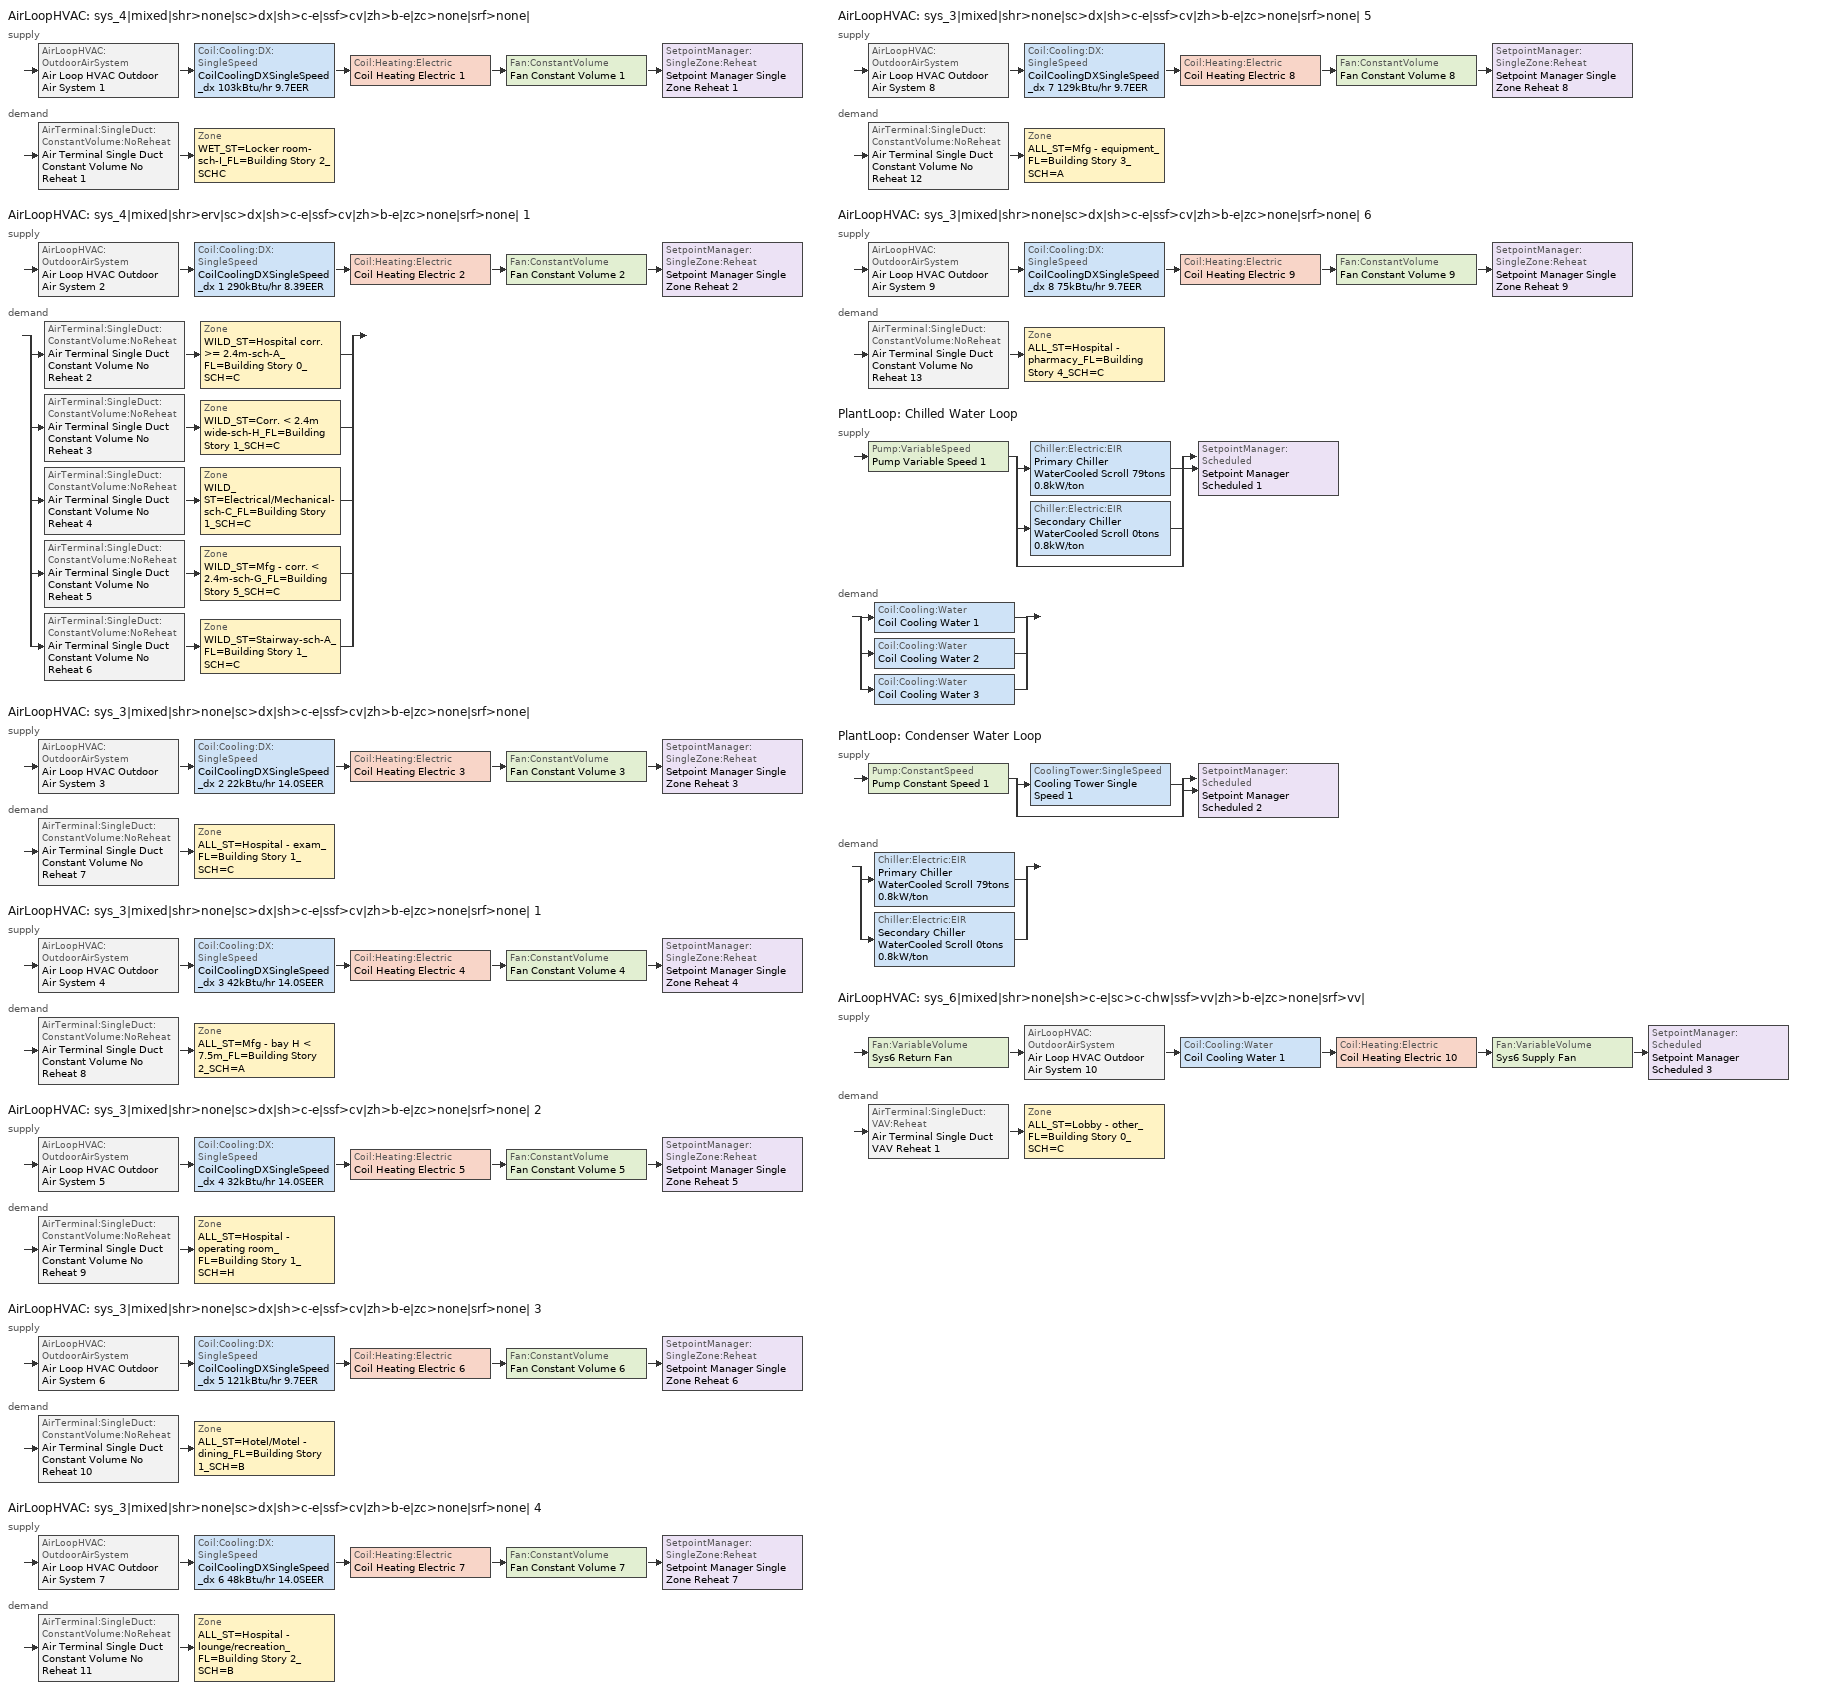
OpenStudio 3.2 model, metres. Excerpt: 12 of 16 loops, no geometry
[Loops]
AirLoopHVAC 'sys_4|mixed|shr>none|sc>dx|sh>c-e|ssf>cv|zh>b-e|zc>none|srf>none|'
 supply: AirLoopHVAC:OutdoorAirSystem 'Air Loop HVAC Outdoor Air System 1' > Coil:Cooling:DX:SingleSpeed 'CoilCoolingDXSingleSpeed_dx 103kBtu/hr 9.7EER' > Coil:Heating:Electric 'Coil Heating Electric 1' > Fan:ConstantVolume 'Fan Constant Volume 1' > SetpointManager:SingleZone:Reheat 'Setpoint Manager Single Zone Reheat 1'
 demand: AirTerminal:SingleDuct:ConstantVolume:NoReheat 'Air Terminal Single Duct Constant Volume No Reheat 1' > Zone 'WET_ST=Locker room-sch-I_FL=Building Story 2_SCHC'
AirLoopHVAC 'sys_4|mixed|shr>erv|sc>dx|sh>c-e|ssf>cv|zh>b-e|zc>none|srf>none| 1'
 supply: AirLoopHVAC:OutdoorAirSystem 'Air Loop HVAC Outdoor Air System 2' > Coil:Cooling:DX:SingleSpeed 'CoilCoolingDXSingleSpeed_dx 1 290kBtu/hr 8.39EER' > Coil:Heating:Electric 'Coil Heating Electric 2' > Fan:ConstantVolume 'Fan Constant Volume 2' > SetpointManager:SingleZone:Reheat 'Setpoint Manager Single Zone Reheat 2'
 demand: split
  | AirTerminal:SingleDuct:ConstantVolume:NoReheat 'Air Terminal Single Duct Constant Volume No Reheat 2' > Zone 'WILD_ST=Hospital corr. >= 2.4m-sch-A_FL=Building Story 0_SCH=C'
  | AirTerminal:SingleDuct:ConstantVolume:NoReheat 'Air Terminal Single Duct Constant Volume No Reheat 3' > Zone 'WILD_ST=Corr. < 2.4m wide-sch-H_FL=Building Story 1_SCH=C'
  | AirTerminal:SingleDuct:ConstantVolume:NoReheat 'Air Terminal Single Duct Constant Volume No Reheat 4' > Zone 'WILD_ST=Electrical/Mechanical-sch-C_FL=Building Story 1_SCH=C'
  | AirTerminal:SingleDuct:ConstantVolume:NoReheat 'Air Terminal Single Duct Constant Volume No Reheat 5' > Zone 'WILD_ST=Mfg - corr. < 2.4m-sch-G_FL=Building Story 5_SCH=C'
  | AirTerminal:SingleDuct:ConstantVolume:NoReheat 'Air Terminal Single Duct Constant Volume No Reheat 6' > Zone 'WILD_ST=Stairway-sch-A_FL=Building Story 1_SCH=C'
AirLoopHVAC 'sys_3|mixed|shr>none|sc>dx|sh>c-e|ssf>cv|zh>b-e|zc>none|srf>none|'
 supply: AirLoopHVAC:OutdoorAirSystem 'Air Loop HVAC Outdoor Air System 3' > Coil:Cooling:DX:SingleSpeed 'CoilCoolingDXSingleSpeed_dx 2 22kBtu/hr 14.0SEER' > Coil:Heating:Electric 'Coil Heating Electric 3' > Fan:ConstantVolume 'Fan Constant Volume 3' > SetpointManager:SingleZone:Reheat 'Setpoint Manager Single Zone Reheat 3'
 demand: AirTerminal:SingleDuct:ConstantVolume:NoReheat 'Air Terminal Single Duct Constant Volume No Reheat 7' > Zone 'ALL_ST=Hospital - exam_FL=Building Story 1_SCH=C'
AirLoopHVAC 'sys_3|mixed|shr>none|sc>dx|sh>c-e|ssf>cv|zh>b-e|zc>none|srf>none| 1'
 supply: AirLoopHVAC:OutdoorAirSystem 'Air Loop HVAC Outdoor Air System 4' > Coil:Cooling:DX:SingleSpeed 'CoilCoolingDXSingleSpeed_dx 3 42kBtu/hr 14.0SEER' > Coil:Heating:Electric 'Coil Heating Electric 4' > Fan:ConstantVolume 'Fan Constant Volume 4' > SetpointManager:SingleZone:Reheat 'Setpoint Manager Single Zone Reheat 4'
 demand: AirTerminal:SingleDuct:ConstantVolume:NoReheat 'Air Terminal Single Duct Constant Volume No Reheat 8' > Zone 'ALL_ST=Mfg - bay H < 7.5m_FL=Building Story 2_SCH=A'
AirLoopHVAC 'sys_3|mixed|shr>none|sc>dx|sh>c-e|ssf>cv|zh>b-e|zc>none|srf>none| 2'
 supply: AirLoopHVAC:OutdoorAirSystem 'Air Loop HVAC Outdoor Air System 5' > Coil:Cooling:DX:SingleSpeed 'CoilCoolingDXSingleSpeed_dx 4 32kBtu/hr 14.0SEER' > Coil:Heating:Electric 'Coil Heating Electric 5' > Fan:ConstantVolume 'Fan Constant Volume 5' > SetpointManager:SingleZone:Reheat 'Setpoint Manager Single Zone Reheat 5'
 demand: AirTerminal:SingleDuct:ConstantVolume:NoReheat 'Air Terminal Single Duct Constant Volume No Reheat 9' > Zone 'ALL_ST=Hospital - operating room_FL=Building Story 1_SCH=H'
AirLoopHVAC 'sys_3|mixed|shr>none|sc>dx|sh>c-e|ssf>cv|zh>b-e|zc>none|srf>none| 3'
 supply: AirLoopHVAC:OutdoorAirSystem 'Air Loop HVAC Outdoor Air System 6' > Coil:Cooling:DX:SingleSpeed 'CoilCoolingDXSingleSpeed_dx 5 121kBtu/hr 9.7EER' > Coil:Heating:Electric 'Coil Heating Electric 6' > Fan:ConstantVolume 'Fan Constant Volume 6' > SetpointManager:SingleZone:Reheat 'Setpoint Manager Single Zone Reheat 6'
 demand: AirTerminal:SingleDuct:ConstantVolume:NoReheat 'Air Terminal Single Duct Constant Volume No Reheat 10' > Zone 'ALL_ST=Hotel/Motel - dining_FL=Building Story 1_SCH=B'
AirLoopHVAC 'sys_3|mixed|shr>none|sc>dx|sh>c-e|ssf>cv|zh>b-e|zc>none|srf>none| 4'
 supply: AirLoopHVAC:OutdoorAirSystem 'Air Loop HVAC Outdoor Air System 7' > Coil:Cooling:DX:SingleSpeed 'CoilCoolingDXSingleSpeed_dx 6 48kBtu/hr 14.0SEER' > Coil:Heating:Electric 'Coil Heating Electric 7' > Fan:ConstantVolume 'Fan Constant Volume 7' > SetpointManager:SingleZone:Reheat 'Setpoint Manager Single Zone Reheat 7'
 demand: AirTerminal:SingleDuct:ConstantVolume:NoReheat 'Air Terminal Single Duct Constant Volume No Reheat 11' > Zone 'ALL_ST=Hospital - lounge/recreation_FL=Building Story 2_SCH=B'
AirLoopHVAC 'sys_3|mixed|shr>none|sc>dx|sh>c-e|ssf>cv|zh>b-e|zc>none|srf>none| 5'
 supply: AirLoopHVAC:OutdoorAirSystem 'Air Loop HVAC Outdoor Air System 8' > Coil:Cooling:DX:SingleSpeed 'CoilCoolingDXSingleSpeed_dx 7 129kBtu/hr 9.7EER' > Coil:Heating:Electric 'Coil Heating Electric 8' > Fan:ConstantVolume 'Fan Constant Volume 8' > SetpointManager:SingleZone:Reheat 'Setpoint Manager Single Zone Reheat 8'
 demand: AirTerminal:SingleDuct:ConstantVolume:NoReheat 'Air Terminal Single Duct Constant Volume No Reheat 12' > Zone 'ALL_ST=Mfg - equipment_FL=Building Story 3_SCH=A'
AirLoopHVAC 'sys_3|mixed|shr>none|sc>dx|sh>c-e|ssf>cv|zh>b-e|zc>none|srf>none| 6'
 supply: AirLoopHVAC:OutdoorAirSystem 'Air Loop HVAC Outdoor Air System 9' > Coil:Cooling:DX:SingleSpeed 'CoilCoolingDXSingleSpeed_dx 8 75kBtu/hr 9.7EER' > Coil:Heating:Electric 'Coil Heating Electric 9' > Fan:ConstantVolume 'Fan Constant Volume 9' > SetpointManager:SingleZone:Reheat 'Setpoint Manager Single Zone Reheat 9'
 demand: AirTerminal:SingleDuct:ConstantVolume:NoReheat 'Air Terminal Single Duct Constant Volume No Reheat 13' > Zone 'ALL_ST=Hospital - pharmacy_FL=Building Story 4_SCH=C'
PlantLoop 'Chilled Water Loop'
 supply: Pump:VariableSpeed 'Pump Variable Speed 1' > split
  | Chiller:Electric:EIR 'Primary Chiller WaterCooled Scroll 79tons 0.8kW/ton'
  | Chiller:Electric:EIR 'Secondary Chiller WaterCooled Scroll 0tons 0.8kW/ton'
  | bypass
  join > SetpointManager:Scheduled 'Setpoint Manager Scheduled 1'
 demand: split
  | Coil:Cooling:Water 'Coil Cooling Water 1'
  | Coil:Cooling:Water 'Coil Cooling Water 2'
  | Coil:Cooling:Water 'Coil Cooling Water 3'
PlantLoop 'Condenser Water Loop'
 supply: Pump:ConstantSpeed 'Pump Constant Speed 1' > split
  | CoolingTower:SingleSpeed 'Cooling Tower Single Speed 1'
  | bypass
  join > SetpointManager:Scheduled 'Setpoint Manager Scheduled 2'
 demand: split
  | Chiller:Electric:EIR 'Primary Chiller WaterCooled Scroll 79tons 0.8kW/ton'
  | Chiller:Electric:EIR 'Secondary Chiller WaterCooled Scroll 0tons 0.8kW/ton'
AirLoopHVAC 'sys_6|mixed|shr>none|sh>c-e|sc>c-chw|ssf>vv|zh>b-e|zc>none|srf>vv|'
 supply: Fan:VariableVolume 'Sys6 Return Fan' > AirLoopHVAC:OutdoorAirSystem 'Air Loop HVAC Outdoor Air System 10' > Coil:Cooling:Water 'Coil Cooling Water 1' > Coil:Heating:Electric 'Coil Heating Electric 10' > Fan:VariableVolume 'Sys6 Supply Fan' > SetpointManager:Scheduled 'Setpoint Manager Scheduled 3'
 demand: AirTerminal:SingleDuct:VAV:Reheat 'Air Terminal Single Duct VAV Reheat 1' > Zone 'ALL_ST=Lobby - other_FL=Building Story 0_SCH=C'
[Sizing:Zone] Zone Cooling Design Supply Air Temperature Input Method=TemperatureDifference; Zone Cooling Design Supply Air Temperature {C}=14; Zone Cooling Design Supply Air Temperature Difference {deltaC}=11; Zone Heating Design Supply Air Temperature Input Method=TemperatureDifference; Zone Heating Design Supply Air Temperature {C}=40; Zone Heating Design Supply Air Temperature Difference {deltaC}=21; Zone Cooling Design Supply Air Humidity Ratio {kg-H2O/kg-air}=0.0085; Zone Heating Design Supply Air Humidity Ratio {kg-H2O/kg-air}=0.008; Zone Heating Sizing Factor=1.3; Zone Cooling Sizing Factor=1.1; Cooling Design Air Flow Method=DesignDay; Heating Design Air Flow Method=DesignDay; Account for Dedicated Outdoor Air System=No; Dedicated Outdoor Air System Control Strategy=NeutralSupplyAir; Dedicated Outdoor Air Low Setpoint Temperature for Design {C}=autosize; Dedicated Outdoor Air High Setpoint Temperature for Design {C}=autosize
WET_ST=Locker room-sch-I_FL=Building Story 2_SCHC; ALL_ST=Hospital - exam_FL=Building Story 1_SCH=C; ALL_ST=Mfg - bay H < 7.5m_FL=Building Story 2_SCH=A; ALL_ST=Hospital - operating room_FL=Building Story 1_SCH=H; ALL_ST=Lobby - other_FL=Building Story 0_SCH=C; ALL_ST=Hotel/Motel - dining_FL=Building Story 1_SCH=B; ALL_ST=Hospital - lounge/recreation_FL=Building Story 2_SCH=B; ALL_ST=Mfg - equipment_FL=Building Story 3_SCH=A; ALL_ST=Hospital - pharmacy_FL=Building Story 4_SCH=C; WILD_ST=Hospital corr. >= 2.4m-sch-A_FL=Building Story 0_SCH=C; WILD_ST=Corr. < 2.4m wide-sch-H_FL=Building Story 1_SCH=C; WILD_ST=Electrical/Mechanical-sch-C_FL=Building Story 1_SCH=C; WILD_ST=Mfg - corr. < 2.4m-sch-G_FL=Building Story 5_SCH=C; WILD_ST=Stairway-sch-A_FL=Building Story 1_SCH=C
[Zone equipment]
WET_ST=Locker room-sch-I_FL=Building Story 2_SCHC: Zone HVAC Baseboard Convective Electric 1, Air Terminal Single Duct Constant Volume No Reheat 1
ALL_ST=Hospital - exam_FL=Building Story 1_SCH=C: Zone HVAC Baseboard Convective Electric 7, Air Terminal Single Duct Constant Volume No Reheat 7
ALL_ST=Mfg - bay H < 7.5m_FL=Building Story 2_SCH=A: Zone HVAC Baseboard Convective Electric 8, Air Terminal Single Duct Constant Volume No Reheat 8
ALL_ST=Hospital - operating room_FL=Building Story 1_SCH=H: Zone HVAC Baseboard Convective Electric 9, Air Terminal Single Duct Constant Volume No Reheat 9
ALL_ST=Lobby - other_FL=Building Story 0_SCH=C: Zone HVAC Baseboard Convective Electric 14, Air Terminal Single Duct VAV Reheat 1
ALL_ST=Hotel/Motel - dining_FL=Building Story 1_SCH=B: Zone HVAC Baseboard Convective Electric 10, Air Terminal Single Duct Constant Volume No Reheat 10
ALL_ST=Hospital - lounge/recreation_FL=Building Story 2_SCH=B: Zone HVAC Baseboard Convective Electric 11, Air Terminal Single Duct Constant Volume No Reheat 11
ALL_ST=Mfg - equipment_FL=Building Story 3_SCH=A: Zone HVAC Baseboard Convective Electric 12, Air Terminal Single Duct Constant Volume No Reheat 12
ALL_ST=Hospital - pharmacy_FL=Building Story 4_SCH=C: Zone HVAC Baseboard Convective Electric 13, Air Terminal Single Duct Constant Volume No Reheat 13
WILD_ST=Hospital corr. >= 2.4m-sch-A_FL=Building Story 0_SCH=C: Zone HVAC Baseboard Convective Electric 2, Air Terminal Single Duct Constant Volume No Reheat 2
WILD_ST=Corr. < 2.4m wide-sch-H_FL=Building Story 1_SCH=C: Zone HVAC Baseboard Convective Electric 3, Air Terminal Single Duct Constant Volume No Reheat 3
WILD_ST=Electrical/Mechanical-sch-C_FL=Building Story 1_SCH=C: Zone HVAC Baseboard Convective Electric 4, Air Terminal Single Duct Constant Volume No Reheat 4
WILD_ST=Mfg - corr. < 2.4m-sch-G_FL=Building Story 5_SCH=C: Zone HVAC Baseboard Convective Electric 5, Air Terminal Single Duct Constant Volume No Reheat 5
WILD_ST=Stairway-sch-A_FL=Building Story 1_SCH=C: Zone HVAC Baseboard Convective Electric 6, Air Terminal Single Duct Constant Volume No Reheat 6
[AirLoopHVAC] Design Supply Air Flow Rate {m3/s}=autosize; Design Return Air Flow Fraction of Supply Air Flow=1
Name | Availability Schedule
sys_4|mixed|shr>none|sc>dx|sh>c-e|ssf>cv|zh>b-e|zc>none|srf>none| | sys_4|mixed|shr>none|sc>dx|sh>c-e|ssf>cv|zh>b-e|zc>none|srf>none| Occ Sch
sys_4|mixed|shr>erv|sc>dx|sh>c-e|ssf>cv|zh>b-e|zc>none|srf>none| 1 | sys_4|mixed|shr>none|sc>dx|sh>c-e|ssf>cv|zh>b-e|zc>none|srf>none| 1 Occ Sch
sys_3|mixed|shr>none|sc>dx|sh>c-e|ssf>cv|zh>b-e|zc>none|srf>none| | sys_3|mixed|shr>none|sc>dx|sh>c-e|ssf>cv|zh>b-e|zc>none|srf>none| Occ Sch
sys_3|mixed|shr>none|sc>dx|sh>c-e|ssf>cv|zh>b-e|zc>none|srf>none| 1 | sys_3|mixed|shr>none|sc>dx|sh>c-e|ssf>cv|zh>b-e|zc>none|srf>none| 1 Occ Sch
sys_3|mixed|shr>none|sc>dx|sh>c-e|ssf>cv|zh>b-e|zc>none|srf>none| 2 | sys_3|mixed|shr>none|sc>dx|sh>c-e|ssf>cv|zh>b-e|zc>none|srf>none| 2 Occ Sch
sys_3|mixed|shr>none|sc>dx|sh>c-e|ssf>cv|zh>b-e|zc>none|srf>none| 3 | sys_3|mixed|shr>none|sc>dx|sh>c-e|ssf>cv|zh>b-e|zc>none|srf>none| 3 Occ Sch
sys_3|mixed|shr>none|sc>dx|sh>c-e|ssf>cv|zh>b-e|zc>none|srf>none| 4 | sys_3|mixed|shr>none|sc>dx|sh>c-e|ssf>cv|zh>b-e|zc>none|srf>none| 4 Occ Sch
sys_3|mixed|shr>none|sc>dx|sh>c-e|ssf>cv|zh>b-e|zc>none|srf>none| 5 | sys_3|mixed|shr>none|sc>dx|sh>c-e|ssf>cv|zh>b-e|zc>none|srf>none| 5 Occ Sch
sys_3|mixed|shr>none|sc>dx|sh>c-e|ssf>cv|zh>b-e|zc>none|srf>none| 6 | sys_3|mixed|shr>none|sc>dx|sh>c-e|ssf>cv|zh>b-e|zc>none|srf>none| 6 Occ Sch
sys_6|mixed|shr>none|sh>c-e|sc>c-chw|ssf>vv|zh>b-e|zc>none|srf>vv| | sys_6|mixed|shr>none|sh>c-e|sc>c-chw|ssf>vv|zh>b-e|zc>none|srf>vv| Occ Sch
[Sizing:System] Type of Load to Size On=Sensible; Design Outdoor Air Flow Rate {m3/s}=Autosize; Preheat Design Temperature {C}=7; Preheat Design Humidity Ratio {kg-H2O/kg-Air}=0.008; Precool Design Humidity Ratio {kg-H2O/kg-Air}=0.008; Central Cooling Design Supply Air Temperature {C}=13; Sizing Option=NonCoincident; 100% Outdoor Air in Cooling=No; 100% Outdoor Air in Heating=No; Central Cooling Design Supply Air Humidity Ratio {kg-H2O/kg-Air}=0.0085; Central Heating Design Supply Air Humidity Ratio {kg-H2O/kg-Air}=0.008; Cooling Design Air Flow Method=DesignDay; Cooling Design Air Flow Rate {m3/s}=0; Heating Design Air Flow Method=DesignDay; Heating Design Air Flow Rate {m3/s}=0; System Outdoor Air Method=ZoneSum; Zone Maximum Outdoor Air Fraction=1; Cooling Supply Air Flow Rate Per Floor Area {m3/s-m2}=0.00996765; Cooling Fraction of Autosized Cooling Supply Air Flow Rate=1; Cooling Supply Air Flow Rate Per Unit Cooling Capacity {m3/s-W}=3.94755e-05; Heating Supply Air Flow Rate Per Floor Area {m3/s-m2}=0.00996765; Heating Fraction of Autosized Heating Supply Air Flow Rate=1; Heating Fraction of Autosized Cooling Supply Air Flow Rate=1; Heating Supply Air Flow Rate Per Unit Heating Capacity {m3/s-W}=3.15882e-05; Cooling Design Capacity Method=CoolingDesignCapacity; Cooling Design Capacity {W}=autosize; Cooling Design Capacity Per Floor Area {W/m2}=234.7; Fraction of Autosized Cooling Design Capacity=1; Heating Design Capacity Method=HeatingDesignCapacity; Heating Design Capacity {W}=autosize; Heating Design Capacity Per Floor Area {W/m2}=157; Fraction of Autosized Heating Design Capacity=1; Central Cooling Capacity Control Method=OnOff
Name | Central Heating Maximum System Air Flow Ratio | Precool Design Temperature {C} | Central Heating Design Supply Air Temperature {C}
sys_4|mixed|shr>none|sc>dx|sh>c-e|ssf>cv|zh>b-e|zc>none|srf>none|; sys_4|mixed|shr>erv|sc>dx|sh>c-e|ssf>cv|zh>b-e|zc>none|srf>none| 1; sys_3|mixed|shr>none|sc>dx|sh>c-e|ssf>cv|zh>b-e|zc>none|srf>none|; sys_3|mixed|shr>none|sc>dx|sh>c-e|ssf>cv|zh>b-e|zc>none|srf>none| 1; sys_3|mixed|shr>none|sc>dx|sh>c-e|ssf>cv|zh>b-e|zc>none|srf>none| 2; sys_3|mixed|shr>none|sc>dx|sh>c-e|ssf>cv|zh>b-e|zc>none|srf>none| 3; sys_3|mixed|shr>none|sc>dx|sh>c-e|ssf>cv|zh>b-e|zc>none|srf>none| 4; sys_3|mixed|shr>none|sc>dx|sh>c-e|ssf>cv|zh>b-e|zc>none|srf>none| 5; sys_3|mixed|shr>none|sc>dx|sh>c-e|ssf>cv|zh>b-e|zc>none|srf>none| 6 | 1 | 13 | 43
sys_6|mixed|shr>none|sh>c-e|sc>c-chw|ssf>vv|zh>b-e|zc>none|srf>vv| | 0.3 | 12.8 | 13.1
[Fan:ConstantVolume] Availability Schedule=Always On Discrete; Fan Total Efficiency=0.39975; Pressure Rise {Pa}=640; Maximum Flow Rate {m3/s}=AutoSize; Motor Efficiency=0.615
Fan Constant Volume 1; Fan Constant Volume 2; Fan Constant Volume 3; Fan Constant Volume 4; Fan Constant Volume 5; Fan Constant Volume 6; Fan Constant Volume 7; Fan Constant Volume 8; Fan Constant Volume 9
[Coil:Cooling:DX:SingleSpeed] Availability Schedule=Always On Discrete; Rated Total Cooling Capacity {W}=autosize; Rated Sensible Heat Ratio=autosize; Rated Air Flow Rate {m3/s}=autosize; Rated Evaporator Fan Power Per Volume Flow Rate {W/(m3/s)}=773.3; Total Cooling Capacity Function of Temperature Curve=DXCOOL-NECB2011-REF-CAPFT; Total Cooling Capacity Function of Flow Fraction Curve=DXCOOL-NECB2011-REF-CAPFFLOW; Energy Input Ratio Function of Temperature Curve=DXCOOL-NECB2011-REF-COOLEIRFT; Energy Input Ratio Function of Flow Fraction Curve=DXCOOL-NECB2011-REF-COOLEIRFFLOW; Part Load Fraction Correlation Curve=DXCOOL-NECB2011-REF-COOLPLFFPLR; Minimum Outdoor Dry-Bulb Temperature for Compressor Operation {C}=-25; Condenser Type=AirCooled; Evaporative Condenser Effectiveness=0; Evaporative Condenser Air Flow Rate {m3/s}=Autosize; Evaporative Condenser Pump Rated Power Consumption {W}=Autosize; Crankcase Heater Capacity {W}=0; Maximum Outdoor Dry-Bulb Temperature for Crankcase Heater Operation {C}=0; Basin Heater Capacity {W/K}=0; Basin Heater Setpoint Temperature {C}=10
Name | Rated COP {W/W}
CoilCoolingDXSingleSpeed_dx 103kBtu/hr 9.7EER; CoilCoolingDXSingleSpeed_dx 5 121kBtu/hr 9.7EER; CoilCoolingDXSingleSpeed_dx 7 129kBtu/hr 9.7EER; CoilCoolingDXSingleSpeed_dx 8 75kBtu/hr 9.7EER | 3.36599
CoilCoolingDXSingleSpeed_dx 1 290kBtu/hr 8.39EER | 2.92983
CoilCoolingDXSingleSpeed_dx 2 22kBtu/hr 14.0SEER; CoilCoolingDXSingleSpeed_dx 3 42kBtu/hr 14.0SEER; CoilCoolingDXSingleSpeed_dx 4 32kBtu/hr 14.0SEER; CoilCoolingDXSingleSpeed_dx 6 48kBtu/hr 14.0SEER | 4.11713
[Coil:Heating:Electric] Availability Schedule=Always On Discrete
Coil Heating Electric 1; Coil Heating Electric 2; Coil Heating Electric 3; Coil Heating Electric 4; Coil Heating Electric 5; Coil Heating Electric 6; Coil Heating Electric 7; Coil Heating Electric 8; Coil Heating Electric 9; Coil Heating Electric 10; Coil Heating Electric 11
[Controller:OutdoorAir] Minimum Outdoor Air Flow Rate {m3/s}=autosize; Maximum Outdoor Air Flow Rate {m3/s}=Autosize; Economizer Control Action Type=ModulateFlow; Lockout Type=NoLockout; Minimum Limit Type=FixedMinimum; High Humidity Control=No
Name | Economizer Control Type | Minimum Outdoor Air Schedule | Controller Mechanical Ventilation | Heat Recovery Bypass Control Type | Economizer Maximum Limit Dry-Bulb Temperature {C} | Economizer Maximum Limit Enthalpy {J/kg} | Economizer Minimum Limit Dry-Bulb Temperature {C}
Controller Outdoor Air 1 | DifferentialEnthalpy | sys_4|mixed|shr>none|sc>dx|sh>c-e|ssf>cv|zh>b-e|zc>none|srf>none| Occ Sch | Controller Mechanical Ventilation 1 | BypassWhenWithinEconomizerLimits
Controller Outdoor Air 2 | DifferentialEnthalpy | sys_4|mixed|shr>none|sc>dx|sh>c-e|ssf>cv|zh>b-e|zc>none|srf>none| 1 Occ Sch | Controller Mechanical Ventilation 2 | BypassWhenOAFlowGreaterThanMinimum
Controller Outdoor Air 3 | NoEconomizer | sys_3|mixed|shr>none|sc>dx|sh>c-e|ssf>cv|zh>b-e|zc>none|srf>none| Occ Sch | Controller Mechanical Ventilation 3 | BypassWhenWithinEconomizerLimits | 28 | 64000 | -100
Controller Outdoor Air 4 | NoEconomizer | sys_3|mixed|shr>none|sc>dx|sh>c-e|ssf>cv|zh>b-e|zc>none|srf>none| 1 Occ Sch | Controller Mechanical Ventilation 4 | BypassWhenWithinEconomizerLimits | 28 | 64000 | -100
Controller Outdoor Air 5 | NoEconomizer | sys_3|mixed|shr>none|sc>dx|sh>c-e|ssf>cv|zh>b-e|zc>none|srf>none| 2 Occ Sch | Controller Mechanical Ventilation 5 | BypassWhenWithinEconomizerLimits | 28 | 64000 | -100
Controller Outdoor Air 6 | DifferentialEnthalpy | sys_3|mixed|shr>none|sc>dx|sh>c-e|ssf>cv|zh>b-e|zc>none|srf>none| 3 Occ Sch | Controller Mechanical Ventilation 6 | BypassWhenWithinEconomizerLimits
Controller Outdoor Air 7 | NoEconomizer | sys_3|mixed|shr>none|sc>dx|sh>c-e|ssf>cv|zh>b-e|zc>none|srf>none| 4 Occ Sch | Controller Mechanical Ventilation 7 | BypassWhenWithinEconomizerLimits | 28 | 64000 | -100
Controller Outdoor Air 8 | DifferentialEnthalpy | sys_3|mixed|shr>none|sc>dx|sh>c-e|ssf>cv|zh>b-e|zc>none|srf>none| 5 Occ Sch | Controller Mechanical Ventilation 8 | BypassWhenWithinEconomizerLimits
Controller Outdoor Air 9 | DifferentialEnthalpy | sys_3|mixed|shr>none|sc>dx|sh>c-e|ssf>cv|zh>b-e|zc>none|srf>none| 6 Occ Sch | Controller Mechanical Ventilation 9 | BypassWhenWithinEconomizerLimits
Controller Outdoor Air 10 | DifferentialEnthalpy | sys_6|mixed|shr>none|sh>c-e|sc>c-chw|ssf>vv|zh>b-e|zc>none|srf>vv| Occ Sch | Controller Mechanical Ventilation 10 | BypassWhenWithinEconomizerLimits
[Controller:MechanicalVentilation] Availability Schedule=Always On Discrete; System Outdoor Air Method=ZoneSum
Controller Mechanical Ventilation 1; Controller Mechanical Ventilation 2; Controller Mechanical Ventilation 3; Controller Mechanical Ventilation 4; Controller Mechanical Ventilation 5; Controller Mechanical Ventilation 6; Controller Mechanical Ventilation 7; Controller Mechanical Ventilation 8; Controller Mechanical Ventilation 9; Controller Mechanical Ventilation 10
[AirLoopHVAC:OutdoorAirSystem]
Name | Controller
Air Loop HVAC Outdoor Air System 1 | Controller Outdoor Air 1
Air Loop HVAC Outdoor Air System 2 | Controller Outdoor Air 2
Air Loop HVAC Outdoor Air System 3 | Controller Outdoor Air 3
Air Loop HVAC Outdoor Air System 4 | Controller Outdoor Air 4
Air Loop HVAC Outdoor Air System 5 | Controller Outdoor Air 5
Air Loop HVAC Outdoor Air System 6 | Controller Outdoor Air 6
Air Loop HVAC Outdoor Air System 7 | Controller Outdoor Air 7
Air Loop HVAC Outdoor Air System 8 | Controller Outdoor Air 8
Air Loop HVAC Outdoor Air System 9 | Controller Outdoor Air 9
Air Loop HVAC Outdoor Air System 10 | Controller Outdoor Air 10
[SetpointManager:SingleZone:Reheat] Minimum Supply Air Temperature {C}=13; Maximum Supply Air Temperature {C}=43
Name | Control Zone
Setpoint Manager Single Zone Reheat 1 | WET_ST=Locker room-sch-I_FL=Building Story 2_SCHC
Setpoint Manager Single Zone Reheat 2 | WILD_ST=Hospital corr. >= 2.4m-sch-A_FL=Building Story 0_SCH=C
Setpoint Manager Single Zone Reheat 3 | ALL_ST=Hospital - exam_FL=Building Story 1_SCH=C
Setpoint Manager Single Zone Reheat 4 | ALL_ST=Mfg - bay H < 7.5m_FL=Building Story 2_SCH=A
Setpoint Manager Single Zone Reheat 5 | ALL_ST=Hospital - operating room_FL=Building Story 1_SCH=H
Setpoint Manager Single Zone Reheat 6 | ALL_ST=Hotel/Motel - dining_FL=Building Story 1_SCH=B
Setpoint Manager Single Zone Reheat 7 | ALL_ST=Hospital - lounge/recreation_FL=Building Story 2_SCH=B
Setpoint Manager Single Zone Reheat 8 | ALL_ST=Mfg - equipment_FL=Building Story 3_SCH=A
Setpoint Manager Single Zone Reheat 9 | ALL_ST=Hospital - pharmacy_FL=Building Story 4_SCH=C
[ZoneHVAC:Baseboard:Convective:Electric] Availability Schedule=Always On Discrete; Nominal Capacity {W}=autosize; Efficiency=1
Zone HVAC Baseboard Convective Electric 1; Zone HVAC Baseboard Convective Electric 2; Zone HVAC Baseboard Convective Electric 3; Zone HVAC Baseboard Convective Electric 4; Zone HVAC Baseboard Convective Electric 5; Zone HVAC Baseboard Convective Electric 6; Zone HVAC Baseboard Convective Electric 7; Zone HVAC Baseboard Convective Electric 8; Zone HVAC Baseboard Convective Electric 9; Zone HVAC Baseboard Convective Electric 10; Zone HVAC Baseboard Convective Electric 11; Zone HVAC Baseboard Convective Electric 12; Zone HVAC Baseboard Convective Electric 13; Zone HVAC Baseboard Convective Electric 14
[AirTerminal:SingleDuct:ConstantVolume:NoReheat] Availability Schedule=Always On Discrete; Maximum Air Flow Rate {m3/s}=AutoSize
Air Terminal Single Duct Constant Volume No Reheat 1; Air Terminal Single Duct Constant Volume No Reheat 2; Air Terminal Single Duct Constant Volume No Reheat 3; Air Terminal Single Duct Constant Volume No Reheat 4; Air Terminal Single Duct Constant Volume No Reheat 5; Air Terminal Single Duct Constant Volume No Reheat 6; Air Terminal Single Duct Constant Volume No Reheat 7; Air Terminal Single Duct Constant Volume No Reheat 8; Air Terminal Single Duct Constant Volume No Reheat 9; Air Terminal Single Duct Constant Volume No Reheat 10; Air Terminal Single Duct Constant Volume No Reheat 11; Air Terminal Single Duct Constant Volume No Reheat 12; Air Terminal Single Duct Constant Volume No Reheat 13
[PlantLoop] Glycol Concentration=0; Plant Loop Volume {m3}=Autocalculate; Load Distribution Scheme=Optimal
Chilled Water Loop; Condenser Water Loop
[Sizing:Plant] Loop Design Temperature Difference {deltaC}=6; Sizing Option=NonCoincident; Zone Timesteps in Averaging Window=1; Coincident Sizing Factor Mode=None
Name | Loop Type | Design Loop Exit Temperature {C}
Chilled Water Loop | Cooling | 7
Condenser Water Loop | Condenser | 29
[Pump:VariableSpeed]
Pump Variable Speed 1: Motor Efficiency=0.895; Pump Control Type=Intermittent; Skin Loss Radiative Fraction=0.5; Design Power Sizing Method=PowerPerFlowPerPressure; Design Electric Power per Unit Flow Rate {W/(m3/s)}=348701.1; Design Shaft Power per Unit Flow Rate per Unit Head {W-s/m3-Pa}=1.28205; Design Minimum Flow Rate Fraction=0
[Chiller:Electric:EIR] Reference Chilled Water Flow Rate {m3/s}=Autosize; Cooling Capacity Function of Temperature Curve=WaterCooled_Scroll_CAPFT_NECB2011; Electric Input to Cooling Output Ratio Function of Temperature Curve=WaterCooled_Scroll_EIRFT_NECB2011; Electric Input to Cooling Output Ratio Function of Part Load Ratio Curve=WaterCooled_Scroll_EIRFPLR_NECB2011; Minimum Part Load Ratio=0.25; Minimum Unloading Ratio=0.25; Condenser Type=WaterCooled; Chiller Flow Mode=LeavingSetpointModulated; Design Heat Recovery Water Flow Rate {m3/s}=Autosize; Sizing Factor=1; Basin Heater Capacity {W/K}=0; Basin Heater Setpoint Temperature {C}=10; Condenser Heat Recovery Relative Capacity Fraction=1
Name | Reference Capacity {W} | Reference COP {W/W}
Primary Chiller WaterCooled Scroll 79tons 0.8kW/ton | 277351 | 4.54393
Secondary Chiller WaterCooled Scroll 0tons 0.8kW/ton | 0.001 | 4.5032
[SetpointManager:Scheduled] Control Variable=Temperature
Name | Schedule
Setpoint Manager Scheduled 1 | CHW Temp
Setpoint Manager Scheduled 2 | CW Temp
Setpoint Manager Scheduled 3 | Supply Air Temp
[Pump:ConstantSpeed]
Pump Constant Speed 1: Rated Flow Rate {m3/s}=autosize; Rated Pump Head {Pa}=179352; Rated Power Consumption {W}=autosize; Motor Efficiency=0.917; Fraction of Motor Inefficiencies to Fluid Stream=0; Pump Control Type=Intermittent; Design Power Sizing Method=PowerPerFlowPerPressure; Design Electric Power per Unit Flow Rate {W/(m3/s)}=348701.1; Design Shaft Power per Unit Flow Rate per Unit Head {W-s/m3-Pa}=1.28205
[CoolingTower:SingleSpeed]
Cooling Tower Single Speed 1: Design Water Flow Rate {m3/s}=autosize; Design Air Flow Rate {m3/s}=autosize; Fan Power at Design Air Flow Rate {W}=5075.83; U-Factor Times Area Value at Design Air Flow Rate {W/K}=autosize; Air Flow Rate in Free Convection Regime {m3/s}=autosize; U-Factor Times Area Value at Free Convection Air Flow Rate {W/K}=autosize; Performance Input Method=UFactorTimesAreaAndDesignWaterFlowRate; Free Convection Capacity {W}=0; Basin Heater Capacity {W/K}=0; Evaporation Loss Mode=LossFactor; Evaporation Loss Factor {percent/K}=0.2; Drift Loss Percent {percent}=0.008; Blowdown Calculation Mode=ConcentrationRatio; Blowdown Concentration Ratio=3; Capacity Control=FanCycling; Number of Cells=1; Cell Control=MinimalCell; Cell Minimum  Water Flow Rate Fraction=0.33; Cell Maximum Water Flow Rate Fraction=2.5; Sizing Factor=1; Free Convection Air Flow Rate Sizing Factor=0.1; Free Convection U-Factor Times Area Value Sizing Factor=0.1; Heat Rejection Capacity and Nominal Capacity Sizing Ratio=1.25; Free Convection Nominal Capacity Sizing Factor=0.1; Design Inlet Air Dry-Bulb Temperature {C}=35; Design Inlet Air Wet-Bulb Temperature {C}=24; Design Approach Temperature {deltaC}=5; Design Range Temperature {deltaC}=6
[Fan:VariableVolume] Availability Schedule=Always On Discrete; Maximum Flow Rate {m3/s}=Autosize; Fan Power Minimum Flow Rate Input Method=Fraction; Fan Power Minimum Flow Fraction=0.68; Fan Power Minimum Air Flow Rate {m3/s}=0; Motor In Airstream Fraction=1; Fan Power Coefficient 1=-2.4176; Fan Power Coefficient 2=9.5874; Fan Power Coefficient 3=-11.559; Fan Power Coefficient 4=5.4009; Fan Power Coefficient 5=0
Name | Fan Total Efficiency | Pressure Rise {Pa} | Motor Efficiency
Sys6 Supply Fan | 0.549965 | 1000 | 0.8461
Sys6 Return Fan | 0.299975 | 250 | 0.4615
[Coil:Cooling:Water] Availability Schedule=Always On Discrete
Coil Cooling Water 1; Coil Cooling Water 2; Coil Cooling Water 3
[Controller:WaterCoil] Action=Reverse; Minimum Actuated Flow {m3/s}=0
Name | Water Coil
Controller Water Coil 1 | Coil Cooling Water 1
Controller Water Coil 2 | Coil Cooling Water 2
Controller Water Coil 3 | Coil Cooling Water 3
[AirTerminal:SingleDuct:VAV:Reheat]
Air Terminal Single Duct VAV Reheat 1: Availability Schedule=Always On Discrete; Maximum Air Flow Rate {m3/s}=AutoSize; Zone Minimum Air Flow Input Method=Constant; Constant Minimum Air Flow Fraction=0.3; Fixed Minimum Air Flow Rate {m3/s}=0.6; Reheat Coil=Coil Heating Electric 11; Maximum Hot Water or Steam Flow Rate {m3/s}=AutoSize; Minimum Hot Water or Steam Flow Rate {m3/s}=0; Convergence Tolerance=0.001; Damper Heating Action=Normal; Maximum Flow per Zone Floor Area During Reheat {m3/s-m2}=AutoSize; Maximum Flow Fraction During Reheat=AutoSize; Maximum Reheat Air Temperature {C}=43; Control For Outdoor Air=No
[AvailabilityManager:NightCycle] Applicability Schedule=Always On Discrete; Control Type=CycleOnAny; Thermostat Tolerance {deltaC}=1; Cycling Run Time {s}=3600
Availability Manager Night Cycle 1; Availability Manager Night Cycle 2; Availability Manager Night Cycle 3; Availability Manager Night Cycle 4; Availability Manager Night Cycle 5; Availability Manager Night Cycle 6; Availability Manager Night Cycle 7; Availability Manager Night Cycle 8; Availability Manager Night Cycle 9; Availability Manager Night Cycle 10; Availability Manager Night Cycle 11; Availability Manager Night Cycle 12; Availability Manager Night Cycle 13
[Schedule:Ruleset]
Name | Default Day Schedule | Summer Design Day Schedule | Winter Design Day Schedule
CHW Temp | Schedule Day 3
CW Temp | Schedule Day 4
Supply Air Temp | Supply Air Temp Default
sys_3|mixed|shr>none|sc>dx|sh>c-e|ssf>cv|zh>b-e|zc>none|srf>none| Occ Sch | sys_3|mixed|shr>none|sc>dx|sh>c-e|ssf>cv|zh>b-e|zc>none|srf>none| Occ Sch Default | sys_3|mixed|shr>none|sc>dx|sh>c-e|ssf>cv|zh>b-e|zc>none|srf>none| Occ Sch Summer Design Day | sys_3|mixed|shr>none|sc>dx|sh>c-e|ssf>cv|zh>b-e|zc>none|srf>none| Occ Sch Winter Design Day
sys_3|mixed|shr>none|sc>dx|sh>c-e|ssf>cv|zh>b-e|zc>none|srf>none| 1 Occ Sch | sys_3|mixed|shr>none|sc>dx|sh>c-e|ssf>cv|zh>b-e|zc>none|srf>none| 1 Occ Sch Default | sys_3|mixed|shr>none|sc>dx|sh>c-e|ssf>cv|zh>b-e|zc>none|srf>none| 1 Occ Sch Summer Design Day | sys_3|mixed|shr>none|sc>dx|sh>c-e|ssf>cv|zh>b-e|zc>none|srf>none| 1 Occ Sch Winter Design Day
sys_3|mixed|shr>none|sc>dx|sh>c-e|ssf>cv|zh>b-e|zc>none|srf>none| 2 Occ Sch | sys_3|mixed|shr>none|sc>dx|sh>c-e|ssf>cv|zh>b-e|zc>none|srf>none| 2 Occ Sch Default | sys_3|mixed|shr>none|sc>dx|sh>c-e|ssf>cv|zh>b-e|zc>none|srf>none| 2 Occ Sch Summer Design Day | sys_3|mixed|shr>none|sc>dx|sh>c-e|ssf>cv|zh>b-e|zc>none|srf>none| 2 Occ Sch Winter Design Day
sys_3|mixed|shr>none|sc>dx|sh>c-e|ssf>cv|zh>b-e|zc>none|srf>none| 3 Occ Sch | sys_3|mixed|shr>none|sc>dx|sh>c-e|ssf>cv|zh>b-e|zc>none|srf>none| 3 Occ Sch Default | sys_3|mixed|shr>none|sc>dx|sh>c-e|ssf>cv|zh>b-e|zc>none|srf>none| 3 Occ Sch Summer Design Day | sys_3|mixed|shr>none|sc>dx|sh>c-e|ssf>cv|zh>b-e|zc>none|srf>none| 3 Occ Sch Winter Design Day
sys_3|mixed|shr>none|sc>dx|sh>c-e|ssf>cv|zh>b-e|zc>none|srf>none| 4 Occ Sch | sys_3|mixed|shr>none|sc>dx|sh>c-e|ssf>cv|zh>b-e|zc>none|srf>none| 4 Occ Sch Default | sys_3|mixed|shr>none|sc>dx|sh>c-e|ssf>cv|zh>b-e|zc>none|srf>none| 4 Occ Sch Summer Design Day | sys_3|mixed|shr>none|sc>dx|sh>c-e|ssf>cv|zh>b-e|zc>none|srf>none| 4 Occ Sch Winter Design Day
sys_3|mixed|shr>none|sc>dx|sh>c-e|ssf>cv|zh>b-e|zc>none|srf>none| 5 Occ Sch | sys_3|mixed|shr>none|sc>dx|sh>c-e|ssf>cv|zh>b-e|zc>none|srf>none| 5 Occ Sch Default | sys_3|mixed|shr>none|sc>dx|sh>c-e|ssf>cv|zh>b-e|zc>none|srf>none| 5 Occ Sch Summer Design Day | sys_3|mixed|shr>none|sc>dx|sh>c-e|ssf>cv|zh>b-e|zc>none|srf>none| 5 Occ Sch Winter Design Day
sys_3|mixed|shr>none|sc>dx|sh>c-e|ssf>cv|zh>b-e|zc>none|srf>none| 6 Occ Sch | sys_3|mixed|shr>none|sc>dx|sh>c-e|ssf>cv|zh>b-e|zc>none|srf>none| 6 Occ Sch Default | sys_3|mixed|shr>none|sc>dx|sh>c-e|ssf>cv|zh>b-e|zc>none|srf>none| 6 Occ Sch Summer Design Day | sys_3|mixed|shr>none|sc>dx|sh>c-e|ssf>cv|zh>b-e|zc>none|srf>none| 6 Occ Sch Winter Design Day
sys_4|mixed|shr>none|sc>dx|sh>c-e|ssf>cv|zh>b-e|zc>none|srf>none| Occ Sch | sys_4|mixed|shr>none|sc>dx|sh>c-e|ssf>cv|zh>b-e|zc>none|srf>none| Occ Sch Default | sys_4|mixed|shr>none|sc>dx|sh>c-e|ssf>cv|zh>b-e|zc>none|srf>none| Occ Sch Summer Design Day | sys_4|mixed|shr>none|sc>dx|sh>c-e|ssf>cv|zh>b-e|zc>none|srf>none| Occ Sch Winter Design Day
sys_4|mixed|shr>none|sc>dx|sh>c-e|ssf>cv|zh>b-e|zc>none|srf>none| 1 Occ Sch | sys_4|mixed|shr>none|sc>dx|sh>c-e|ssf>cv|zh>b-e|zc>none|srf>none| 1 Occ Sch Default | sys_4|mixed|shr>none|sc>dx|sh>c-e|ssf>cv|zh>b-e|zc>none|srf>none| 1 Occ Sch Summer Design Day | sys_4|mixed|shr>none|sc>dx|sh>c-e|ssf>cv|zh>b-e|zc>none|srf>none| 1 Occ Sch Winter Design Day
sys_6|mixed|shr>none|sh>c-e|sc>c-chw|ssf>vv|zh>b-e|zc>none|srf>vv| Occ Sch | sys_6|mixed|shr>none|sh>c-e|sc>c-chw|ssf>vv|zh>b-e|zc>none|srf>vv| Occ Sch Default | sys_6|mixed|shr>none|sh>c-e|sc>c-chw|ssf>vv|zh>b-e|zc>none|srf>vv| Occ Sch Summer Design Day | sys_6|mixed|shr>none|sh>c-e|sc>c-chw|ssf>vv|zh>b-e|zc>none|srf>vv| Occ Sch Winter Design Day
[Schedule:Day]
Schedule Day 3; wkdCHW Temp 1; satCHW Temp 1; sunCHW Temp 1: 1, 0, 7, 2, 0, 7, 3, 0, 7, 4, 0, 7, 5, 0, 7, 6, 0, 7, 7, 0, 7, 8, 0, 7, 9, 0, 7, 10, 0, 7, 11, 0, 7, 12, 0, 7, 13, 0, 7, 14, 0, 7, 15, 0, 7, 16, 0, 7, 17, 0, 7, 18, 0, 7, 19, 0, 7, 20, 0, 7, 21, 0, 7, 22, 0, 7, 23, 0, 7, 24, 0, 7
Schedule Day 4; wkdCW Temp 1; satCW Temp 1; sunCW Temp 1: 1, 0, 29, 2, 0, 29, 3, 0, 29, 4, 0, 29, 5, 0, 29, 6, 0, 29, 7, 0, 29, 8, 0, 29, 9, 0, 29, 10, 0, 29, 11, 0, 29, 12, 0, 29, 13, 0, 29, 14, 0, 29, 15, 0, 29, 16, 0, 29, 17, 0, 29, 18, 0, 29, 19, 0, 29, 20, 0, 29, 21, 0, 29, 22, 0, 29, 23, 0, 29, 24, 0, 29
Supply Air Temp Default: 24, 0, 13
sys_3|mixed|shr>none|sc>dx|sh>c-e|ssf>cv|zh>b-e|zc>none|srf>none| Occ Sch Default; sys_3|mixed|shr>none|sc>dx|sh>c-e|ssf>cv|zh>b-e|zc>none|srf>none| 6 Occ Sch Default; sys_4|mixed|shr>none|sc>dx|sh>c-e|ssf>cv|zh>b-e|zc>none|srf>none| Occ Sch Default; sys_4|mixed|shr>none|sc>dx|sh>c-e|ssf>cv|zh>b-e|zc>none|srf>none| 1 Occ Sch Default; sys_6|mixed|shr>none|sh>c-e|sc>c-chw|ssf>vv|zh>b-e|zc>none|srf>vv| Occ Sch Default: 9, 0, 0, 21, 0, 1, 24, 0, 0
sys_3|mixed|shr>none|sc>dx|sh>c-e|ssf>cv|zh>b-e|zc>none|srf>none| Occ Sch Winter Design Day; sys_3|mixed|shr>none|sc>dx|sh>c-e|ssf>cv|zh>b-e|zc>none|srf>none| Occ Sch Summer Design Day; sys_3|mixed|shr>none|sc>dx|sh>c-e|ssf>cv|zh>b-e|zc>none|srf>none| 1 Occ Sch Winter Design Day; sys_3|mixed|shr>none|sc>dx|sh>c-e|ssf>cv|zh>b-e|zc>none|srf>none| 1 Occ Sch Summer Design Day; sys_3|mixed|shr>none|sc>dx|sh>c-e|ssf>cv|zh>b-e|zc>none|srf>none| 2 Occ Sch Default; sys_3|mixed|shr>none|sc>dx|sh>c-e|ssf>cv|zh>b-e|zc>none|srf>none| 2 Occ Sch Winter Design Day; sys_3|mixed|shr>none|sc>dx|sh>c-e|ssf>cv|zh>b-e|zc>none|srf>none| 2 Occ Sch Summer Design Day; sys_3|mixed|shr>none|sc>dx|sh>c-e|ssf>cv|zh>b-e|zc>none|srf>none| 3 Occ Sch Winter Design Day; sys_3|mixed|shr>none|sc>dx|sh>c-e|ssf>cv|zh>b-e|zc>none|srf>none| 3 Occ Sch Summer Design Day; sys_3|mixed|shr>none|sc>dx|sh>c-e|ssf>cv|zh>b-e|zc>none|srf>none| 4 Occ Sch Winter Design Day; sys_3|mixed|shr>none|sc>dx|sh>c-e|ssf>cv|zh>b-e|zc>none|srf>none| 4 Occ Sch Summer Design Day; sys_3|mixed|shr>none|sc>dx|sh>c-e|ssf>cv|zh>b-e|zc>none|srf>none| 5 Occ Sch Winter Design Day; sys_3|mixed|shr>none|sc>dx|sh>c-e|ssf>cv|zh>b-e|zc>none|srf>none| 5 Occ Sch Summer Design Day; sys_3|mixed|shr>none|sc>dx|sh>c-e|ssf>cv|zh>b-e|zc>none|srf>none| 6 Occ Sch Winter Design Day; sys_3|mixed|shr>none|sc>dx|sh>c-e|ssf>cv|zh>b-e|zc>none|srf>none| 6 Occ Sch Summer Design Day; sys_4|mixed|shr>none|sc>dx|sh>c-e|ssf>cv|zh>b-e|zc>none|srf>none| Occ Sch Winter Design Day; sys_4|mixed|shr>none|sc>dx|sh>c-e|ssf>cv|zh>b-e|zc>none|srf>none| Occ Sch Summer Design Day; sys_4|mixed|shr>none|sc>dx|sh>c-e|ssf>cv|zh>b-e|zc>none|srf>none| 1 Occ Sch Winter Design Day; sys_4|mixed|shr>none|sc>dx|sh>c-e|ssf>cv|zh>b-e|zc>none|srf>none| 1 Occ Sch Summer Design Day; sys_6|mixed|shr>none|sh>c-e|sc>c-chw|ssf>vv|zh>b-e|zc>none|srf>vv| Occ Sch Winter Design Day; sys_6|mixed|shr>none|sh>c-e|sc>c-chw|ssf>vv|zh>b-e|zc>none|srf>vv| Occ Sch Summer Design Day: 24, 0, 1
sys_3|mixed|shr>none|sc>dx|sh>c-e|ssf>cv|zh>b-e|zc>none|srf>none| Occ Sch Sunday; sys_3|mixed|shr>none|sc>dx|sh>c-e|ssf>cv|zh>b-e|zc>none|srf>none| 6 Occ Sch Sunday; sys_4|mixed|shr>none|sc>dx|sh>c-e|ssf>cv|zh>b-e|zc>none|srf>none| Occ Sch Sunday; sys_4|mixed|shr>none|sc>dx|sh>c-e|ssf>cv|zh>b-e|zc>none|srf>none| 1 Occ Sch Sunday; sys_6|mixed|shr>none|sh>c-e|sc>c-chw|ssf>vv|zh>b-e|zc>none|srf>vv| Occ Sch Sunday: 11, 0, 0, 19, 0, 1, 24, 0, 0
sys_3|mixed|shr>none|sc>dx|sh>c-e|ssf>cv|zh>b-e|zc>none|srf>none| 1 Occ Sch Default; sys_3|mixed|shr>none|sc>dx|sh>c-e|ssf>cv|zh>b-e|zc>none|srf>none| 5 Occ Sch Default: 8, 0, 0, 19, 0, 1, 24, 0, 0
sys_3|mixed|shr>none|sc>dx|sh>c-e|ssf>cv|zh>b-e|zc>none|srf>none| 1 Occ Sch Sunday; sys_3|mixed|shr>none|sc>dx|sh>c-e|ssf>cv|zh>b-e|zc>none|srf>none| 5 Occ Sch Sunday: 24, 0, 0
sys_3|mixed|shr>none|sc>dx|sh>c-e|ssf>cv|zh>b-e|zc>none|srf>none| 3 Occ Sch Default; sys_3|mixed|shr>none|sc>dx|sh>c-e|ssf>cv|zh>b-e|zc>none|srf>none| 4 Occ Sch Default: 1, 0, 1, 10, 0, 0, 24, 0, 1
sys_3|mixed|shr>none|sc>dx|sh>c-e|ssf>cv|zh>b-e|zc>none|srf>none| 3 Occ Sch Saturday; sys_3|mixed|shr>none|sc>dx|sh>c-e|ssf>cv|zh>b-e|zc>none|srf>none| 4 Occ Sch Saturday: 2, 0, 1, 10, 0, 0, 24, 0, 1
sys_3|mixed|shr>none|sc>dx|sh>c-e|ssf>cv|zh>b-e|zc>none|srf>none| 3 Occ Sch Sunday; sys_3|mixed|shr>none|sc>dx|sh>c-e|ssf>cv|zh>b-e|zc>none|srf>none| 4 Occ Sch Sunday: 1, 0, 0, 2, 0, 1, 11, 0, 0, 23, 0, 1, 24, 0, 0
[Schedule:Rule] Date Specification Type=DateRange; Start Month=1; Start Day=1; End Month=12; End Day=31
Name | Schedule Ruleset | Rule Order | Day Schedule | Apply Sunday | Apply Monday | Apply Tuesday | Apply Wednesday | Apply Thursday | Apply Friday | Apply Saturday
wkdCHW Temp rule | CHW Temp | 2 | wkdCHW Temp 1 | No | Yes | Yes | Yes | Yes | Yes | No
satCHW Temprule | CHW Temp | 1 | satCHW Temp 1 | No | No | No | No | No | No | Yes
sunCHW Temprule | CHW Temp | 0 | sunCHW Temp 1 | Yes | No | No | No | No | No | No
wkdCW Temp rule | CW Temp | 2 | wkdCW Temp 1 | No | Yes | Yes | Yes | Yes | Yes | No
satCW Temprule | CW Temp | 1 | satCW Temp 1 | No | No | No | No | No | No | Yes
sunCW Temprule | CW Temp | 0 | sunCW Temp 1 | Yes | No | No | No | No | No | No
sys_3|mixed|shr>none|sc>dx|sh>c-e|ssf>cv|zh>b-e|zc>none|srf>none| Occ Sch Sunday Rule | sys_3|mixed|shr>none|sc>dx|sh>c-e|ssf>cv|zh>b-e|zc>none|srf>none| Occ Sch | 0 | sys_3|mixed|shr>none|sc>dx|sh>c-e|ssf>cv|zh>b-e|zc>none|srf>none| Occ Sch Sunday | Yes
sys_3|mixed|shr>none|sc>dx|sh>c-e|ssf>cv|zh>b-e|zc>none|srf>none| 1 Occ Sch Sunday Rule | sys_3|mixed|shr>none|sc>dx|sh>c-e|ssf>cv|zh>b-e|zc>none|srf>none| 1 Occ Sch | 0 | sys_3|mixed|shr>none|sc>dx|sh>c-e|ssf>cv|zh>b-e|zc>none|srf>none| 1 Occ Sch Sunday | Yes |  |  |  |  |  | Yes
sys_3|mixed|shr>none|sc>dx|sh>c-e|ssf>cv|zh>b-e|zc>none|srf>none| 3 Occ Sch Saturday Rule | sys_3|mixed|shr>none|sc>dx|sh>c-e|ssf>cv|zh>b-e|zc>none|srf>none| 3 Occ Sch | 1 | sys_3|mixed|shr>none|sc>dx|sh>c-e|ssf>cv|zh>b-e|zc>none|srf>none| 3 Occ Sch Saturday |  |  |  |  |  |  | Yes
sys_3|mixed|shr>none|sc>dx|sh>c-e|ssf>cv|zh>b-e|zc>none|srf>none| 3 Occ Sch Sunday Rule | sys_3|mixed|shr>none|sc>dx|sh>c-e|ssf>cv|zh>b-e|zc>none|srf>none| 3 Occ Sch | 0 | sys_3|mixed|shr>none|sc>dx|sh>c-e|ssf>cv|zh>b-e|zc>none|srf>none| 3 Occ Sch Sunday | Yes
sys_3|mixed|shr>none|sc>dx|sh>c-e|ssf>cv|zh>b-e|zc>none|srf>none| 4 Occ Sch Saturday Rule | sys_3|mixed|shr>none|sc>dx|sh>c-e|ssf>cv|zh>b-e|zc>none|srf>none| 4 Occ Sch | 1 | sys_3|mixed|shr>none|sc>dx|sh>c-e|ssf>cv|zh>b-e|zc>none|srf>none| 4 Occ Sch Saturday |  |  |  |  |  |  | Yes
sys_3|mixed|shr>none|sc>dx|sh>c-e|ssf>cv|zh>b-e|zc>none|srf>none| 4 Occ Sch Sunday Rule | sys_3|mixed|shr>none|sc>dx|sh>c-e|ssf>cv|zh>b-e|zc>none|srf>none| 4 Occ Sch | 0 | sys_3|mixed|shr>none|sc>dx|sh>c-e|ssf>cv|zh>b-e|zc>none|srf>none| 4 Occ Sch Sunday | Yes
sys_3|mixed|shr>none|sc>dx|sh>c-e|ssf>cv|zh>b-e|zc>none|srf>none| 5 Occ Sch Sunday Rule | sys_3|mixed|shr>none|sc>dx|sh>c-e|ssf>cv|zh>b-e|zc>none|srf>none| 5 Occ Sch | 0 | sys_3|mixed|shr>none|sc>dx|sh>c-e|ssf>cv|zh>b-e|zc>none|srf>none| 5 Occ Sch Sunday | Yes |  |  |  |  |  | Yes
sys_3|mixed|shr>none|sc>dx|sh>c-e|ssf>cv|zh>b-e|zc>none|srf>none| 6 Occ Sch Sunday Rule | sys_3|mixed|shr>none|sc>dx|sh>c-e|ssf>cv|zh>b-e|zc>none|srf>none| 6 Occ Sch | 0 | sys_3|mixed|shr>none|sc>dx|sh>c-e|ssf>cv|zh>b-e|zc>none|srf>none| 6 Occ Sch Sunday | Yes
sys_4|mixed|shr>none|sc>dx|sh>c-e|ssf>cv|zh>b-e|zc>none|srf>none| Occ Sch Sunday Rule | sys_4|mixed|shr>none|sc>dx|sh>c-e|ssf>cv|zh>b-e|zc>none|srf>none| Occ Sch | 0 | sys_4|mixed|shr>none|sc>dx|sh>c-e|ssf>cv|zh>b-e|zc>none|srf>none| Occ Sch Sunday | Yes
sys_4|mixed|shr>none|sc>dx|sh>c-e|ssf>cv|zh>b-e|zc>none|srf>none| 1 Occ Sch Sunday Rule | sys_4|mixed|shr>none|sc>dx|sh>c-e|ssf>cv|zh>b-e|zc>none|srf>none| 1 Occ Sch | 0 | sys_4|mixed|shr>none|sc>dx|sh>c-e|ssf>cv|zh>b-e|zc>none|srf>none| 1 Occ Sch Sunday | Yes
sys_6|mixed|shr>none|sh>c-e|sc>c-chw|ssf>vv|zh>b-e|zc>none|srf>vv| Occ Sch Sunday Rule | sys_6|mixed|shr>none|sh>c-e|sc>c-chw|ssf>vv|zh>b-e|zc>none|srf>vv| Occ Sch | 0 | sys_6|mixed|shr>none|sh>c-e|sc>c-chw|ssf>vv|zh>b-e|zc>none|srf>vv| Occ Sch Sunday | Yes
[Schedule:Constant]
Always On Discrete: Value=1
[Curve:Biquadratic] Minimum Value of y=24
Name | Coefficient1 Constant | Coefficient2 x | Coefficient3 x**2 | Coefficient4 y | Coefficient5 y**2 | Coefficient6 x*y | Minimum Value of x | Maximum Value of x | Maximum Value of y
DXCOOL-NECB2011-REF-CAPFT | 0.867905 | 0.0142459 | 0.00055436 | -0.0075575 | 3.3e-05 | -0.0001918 | 13 | 24 | 46
DXCOOL-NECB2011-REF-COOLEIRFT | 0.114171 | 0.0281822 | -0.0004199 | 0.0214108 | 0.000161028 | -0.000679104 | 13 | 24 | 46
WaterCooled_Scroll_CAPFT_NECB2011 | 0.94418 | 0.0337102 | 9.75564e-05 | -0.00322114 | -4.91832e-05 | -0.000177584 | 5 | 10 | 35
WaterCooled_Scroll_EIRFT_NECB2011 | 0.727393 | -0.0118922 | 0.000541177 | 0.00187934 | 0.000473461 | -0.000711472 | 5 | 10 | 35
[Curve:Quadratic]
Name | Coefficient1 Constant | Coefficient2 x | Coefficient3 x**2 | Minimum Value of x | Maximum Value of x
DXCOOL-NECB2011-REF-CAPFFLOW | 0.8 | 0.2 | 0 | 0.5 | 1.5
DXCOOL-NECB2011-REF-COOLEIRFFLOW | 1.1552 | -0.1808 | 0.0256 | 0.5 | 1.5
WaterCooled_Scroll_EIRFPLR_NECB2011 | 0.04412 | 0.640367 | 0.319555 | 0 | 1
[Curve:Cubic]
DXCOOL-NECB2011-REF-COOLPLFFPLR: Coefficient1 Constant=0.0277; Coefficient2 x=4.9151; Coefficient3 x**2=-8.184; Coefficient4 x**3=4.2702; Minimum Value of x=0.7; Maximum Value of x=1
